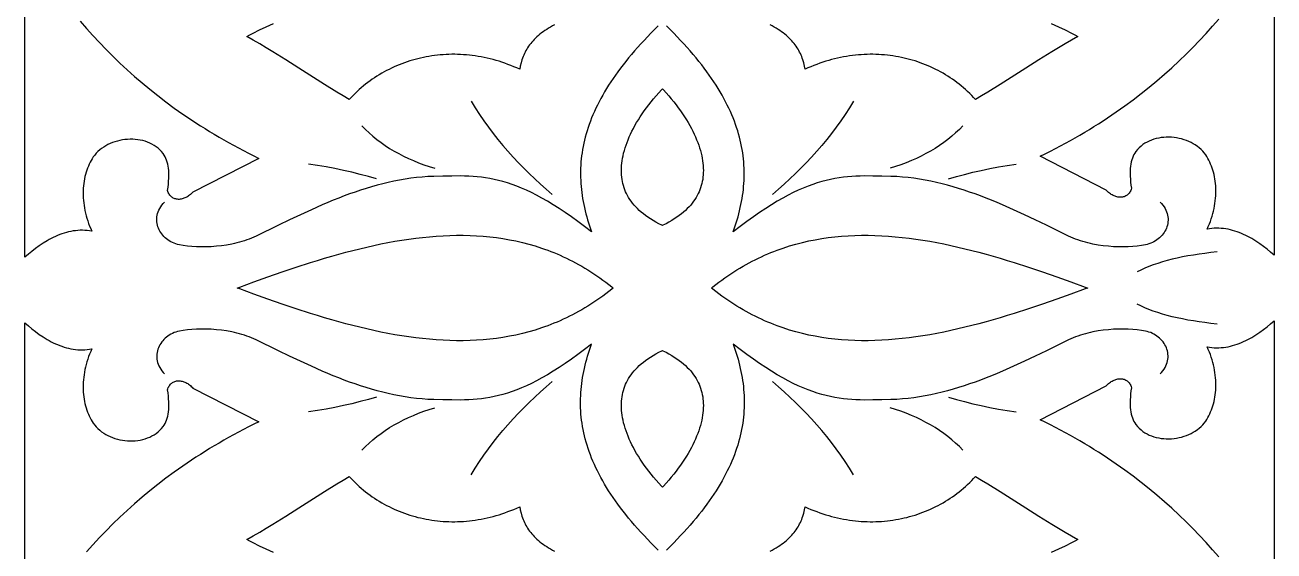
# Model space of a CAD drawing. Extents: x -332 to 348, y -263 to 352.
# Drawn here: x 233.8 to 288.5, y -80.4 to -57.4 of the extents above; entities that cross this region are included whole.
import ezdxf

# ---------------------------------------------------------------- set-up
doc = ezdxf.new("R2010")
doc.units = 0
doc.layers.add('LAYER_1', color=18, linetype='CONTINUOUS')
doc.layers.add('LAYER_2', color=174, linetype='CONTINUOUS')

msp = doc.modelspace()

# ---------------------------------------------------------------- linework, layer by layer
at = {"layer": 'LAYER_1'}
for points in [[(236.246, -57.235), (236.519, -57.549), (236.799, -57.86), (237.085, -58.167), (237.378, -58.471), (237.678, -58.772), (237.986, -59.068), (238.301, -59.361), (238.624, -59.65), (238.955, -59.936), (239.293, -60.217), (239.641, -60.494), (239.996, -60.766), (240.361, -61.035), (240.734, -61.299), (241.117, -61.558), (241.311, -61.686), (241.508, -61.813), (241.708, -61.938), (241.91, -62.063), (242.114, -62.186), (242.321, -62.308), (242.53, -62.428), (242.742, -62.548), (242.956, -62.666), (243.173, -62.783), (243.393, -62.898), (243.615, -63.013), (243.84, -63.126), (244.067, -63.237), (241.177, -64.714), (241.142, -64.751), (241.105, -64.787), (241.068, -64.82), (241.029, -64.851), (240.99, -64.879), (240.95, -64.905), (240.91, -64.929), (240.869, -64.951), (240.828, -64.97), (240.786, -64.986), (240.745, -65), (240.703, -65.011), (240.662, -65.02), (240.621, -65.026), (240.58, -65.03), (240.54, -65.03), (240.5, -65.028), (240.461, -65.023), (240.424, -65.015), (240.387, -65.005), (240.351, -64.991), (240.317, -64.975), (240.284, -64.955), (240.252, -64.933), (240.222, -64.907), (240.194, -64.878), (240.167, -64.846), (240.143, -64.811), (240.121, -64.773), (240.101, -64.731), (240.083, -64.686), (240.067, -64.638), (240.088, -64.498), (240.104, -64.363), (240.116, -64.234), (240.124, -64.111), (240.127, -63.994), (240.125, -63.882), (240.119, -63.775), (240.109, -63.673), (240.095, -63.577), (240.076, -63.485), (240.052, -63.398), (240.025, -63.315), (239.993, -63.237), (239.957, -63.164), (239.916, -63.094), (239.871, -63.029), (239.803, -62.944), (239.729, -62.866), (239.65, -62.794), (239.565, -62.729), (239.477, -62.669), (239.384, -62.616), (239.288, -62.569), (239.188, -62.528), (239.085, -62.492), (238.98, -62.463), (238.872, -62.439), (238.763, -62.422), (238.653, -62.41), (238.541, -62.403), (238.429, -62.402), (238.317, -62.407), (238.205, -62.417), (238.094, -62.433), (237.984, -62.453), (237.875, -62.479), (237.767, -62.51), (237.662, -62.547), (237.56, -62.588), (237.46, -62.634), (237.364, -62.685), (237.272, -62.741), (237.183, -62.802), (237.1, -62.868), (237.021, -62.938), (236.947, -63.013), (236.879, -63.092), (236.817, -63.176), (236.769, -63.251), (236.723, -63.328), (236.679, -63.408), (236.639, -63.49), (236.601, -63.575), (236.565, -63.663), (236.533, -63.752), (236.503, -63.844), (236.477, -63.937), (236.453, -64.033), (236.432, -64.131), (236.414, -64.23), (236.4, -64.33), (236.388, -64.433), (236.38, -64.537), (236.374, -64.642), (236.372, -64.748), (236.373, -64.856), (236.378, -64.964), (236.386, -65.074), (236.397, -65.184), (236.412, -65.295), (236.43, -65.407), (236.451, -65.519), (236.477, -65.632), (236.505, -65.745), (236.538, -65.859), (236.574, -65.972), (236.614, -66.086), (236.657, -66.2), (236.705, -66.313), (236.756, -66.426), (236.651, -66.409), (236.547, -66.396), (236.444, -66.388), (236.341, -66.384), (236.239, -66.385), (236.137, -66.391), (236.036, -66.401), (235.935, -66.414), (235.835, -66.432), (235.736, -66.454), (235.638, -66.479), (235.541, -66.507), (235.444, -66.539), (235.349, -66.574), (235.254, -66.612), (235.16, -66.653), (235.067, -66.696), (234.976, -66.742), (234.885, -66.79), (234.796, -66.841), (234.621, -66.948), (234.451, -67.061), (234.286, -67.181), (234.127, -67.305), (233.974, -67.432), (233.827, -67.56), (233.827, -53.941)], [(288.5, -53.85), (288.5, -67.47), (288.353, -67.341), (288.2, -67.214), (288.041, -67.09), (287.876, -66.971), (287.706, -66.857), (287.531, -66.75), (287.442, -66.7), (287.351, -66.652), (287.26, -66.606), (287.167, -66.562), (287.073, -66.521), (286.978, -66.484), (286.883, -66.449), (286.786, -66.417), (286.689, -66.388), (286.591, -66.363), (286.491, -66.342), (286.392, -66.324), (286.291, -66.31), (286.19, -66.3), (286.088, -66.295), (285.986, -66.294), (285.883, -66.297), (285.779, -66.305), (285.676, -66.318), (285.571, -66.336), (285.622, -66.223), (285.67, -66.109), (285.713, -65.996), (285.753, -65.882), (285.789, -65.768), (285.822, -65.655), (285.85, -65.542), (285.876, -65.429), (285.897, -65.317), (285.915, -65.205), (285.93, -65.094), (285.941, -64.983), (285.949, -64.874), (285.954, -64.765), (285.955, -64.658), (285.953, -64.551), (285.947, -64.446), (285.939, -64.342), (285.927, -64.24), (285.913, -64.139), (285.895, -64.04), (285.874, -63.943), (285.85, -63.847), (285.824, -63.753), (285.794, -63.662), (285.762, -63.572), (285.726, -63.485), (285.688, -63.4), (285.648, -63.317), (285.604, -63.237), (285.558, -63.16), (285.51, -63.085), (285.448, -63.002), (285.38, -62.922), (285.306, -62.848), (285.227, -62.777), (285.144, -62.712), (285.055, -62.651), (284.963, -62.595), (284.867, -62.544), (284.767, -62.497), (284.665, -62.456), (284.56, -62.42), (284.452, -62.389), (284.343, -62.363), (284.233, -62.342), (284.122, -62.327), (284.01, -62.317), (283.897, -62.312), (283.785, -62.313), (283.674, -62.319), (283.564, -62.331), (283.454, -62.349), (283.347, -62.373), (283.242, -62.402), (283.139, -62.437), (283.039, -62.478), (282.943, -62.525), (282.85, -62.579), (282.762, -62.638), (282.678, -62.704), (282.598, -62.776), (282.524, -62.854), (282.456, -62.939), (282.411, -63.004), (282.37, -63.073), (282.334, -63.147), (282.302, -63.225), (282.275, -63.307), (282.251, -63.394), (282.232, -63.486), (282.218, -63.583), (282.208, -63.685), (282.202, -63.791), (282.2, -63.903), (282.203, -64.021), (282.211, -64.144), (282.223, -64.273), (282.239, -64.407), (282.259, -64.547), (282.244, -64.596), (282.226, -64.641), (282.206, -64.682), (282.184, -64.721), (282.16, -64.756), (282.133, -64.788), (282.105, -64.817), (282.075, -64.842), (282.043, -64.865), (282.01, -64.884), (281.976, -64.901), (281.94, -64.914), (281.903, -64.925), (281.865, -64.933), (281.827, -64.938), (281.787, -64.94), (281.747, -64.939), (281.706, -64.936), (281.665, -64.93), (281.624, -64.921), (281.582, -64.909), (281.541, -64.896), (281.499, -64.879), (281.458, -64.86), (281.417, -64.839), (281.377, -64.815), (281.337, -64.789), (281.297, -64.76), (281.259, -64.729), (281.221, -64.696), (281.185, -64.661), (281.15, -64.623), (278.26, -63.147), (278.487, -63.035), (278.712, -62.922), (278.934, -62.808), (279.154, -62.692), (279.371, -62.576), (279.585, -62.457), (279.797, -62.338), (280.006, -62.217), (280.213, -62.095), (280.417, -61.972), (280.619, -61.848), (280.819, -61.722), (281.016, -61.596), (281.21, -61.468), (281.593, -61.208), (281.966, -60.944), (282.331, -60.676), (282.686, -60.403), (283.034, -60.126), (283.372, -59.845), (283.703, -59.56), (284.026, -59.271), (284.341, -58.978), (284.649, -58.681), (284.949, -58.381), (285.242, -58.077), (285.528, -57.77), (285.808, -57.459), (286.081, -57.145)], [(257.009, -57.397), (256.918, -57.445), (256.83, -57.494), (256.745, -57.544), (256.663, -57.595), (256.585, -57.646), (256.51, -57.699), (256.437, -57.753), (256.368, -57.807), (256.302, -57.862), (256.238, -57.918), (256.178, -57.975), (256.12, -58.033), (256.065, -58.092), (256.013, -58.151), (255.963, -58.211), (255.916, -58.272), (255.871, -58.334), (255.829, -58.396), (255.79, -58.459), (255.753, -58.523), (255.719, -58.587), (255.686, -58.653), (255.656, -58.719), (255.629, -58.785), (255.603, -58.852), (255.58, -58.92), (255.54, -59.057), (255.508, -59.197), (255.484, -59.339), (255.355, -59.281), (255.225, -59.226), (255.096, -59.174), (254.967, -59.124), (254.837, -59.077), (254.707, -59.033), (254.577, -58.992), (254.447, -58.953), (254.317, -58.917), (254.187, -58.884), (254.057, -58.853), (253.927, -58.825), (253.797, -58.799), (253.667, -58.776), (253.537, -58.756), (253.408, -58.738), (253.279, -58.723), (253.15, -58.711), (253.021, -58.701), (252.893, -58.693), (252.765, -58.688), (252.637, -58.686), (252.51, -58.686), (252.383, -58.689), (252.256, -58.694), (252.13, -58.701), (252.005, -58.711), (251.88, -58.723), (251.756, -58.738), (251.632, -58.755), (251.509, -58.775), (251.387, -58.796), (251.266, -58.821), (251.145, -58.847), (251.025, -58.876), (250.905, -58.907), (250.787, -58.941), (250.669, -58.976), (250.553, -59.014), (250.437, -59.054), (250.322, -59.097), (250.208, -59.142), (250.096, -59.189), (249.984, -59.238), (249.873, -59.289), (249.764, -59.343), (249.655, -59.398), (249.548, -59.456), (249.442, -59.516), (249.337, -59.578), (249.234, -59.642), (249.132, -59.708), (249.031, -59.776), (248.931, -59.847), (248.833, -59.919), (248.736, -59.994), (248.641, -60.07), (248.547, -60.148), (248.455, -60.229), (248.364, -60.311), (248.275, -60.396), (248.188, -60.482), (248.102, -60.57), (248.018, -60.66), (247.752, -60.503), (247.483, -60.341), (246.935, -60.002), (245.814, -59.29), (245.245, -58.93), (244.674, -58.576), (244.389, -58.402), (244.103, -58.233), (243.819, -58.067), (243.536, -57.907), (243.676, -57.83), (243.815, -57.756), (244.094, -57.617), (244.387, -57.479), (244.705, -57.333)], [(278.749, -57.333), (279.068, -57.479), (279.36, -57.617), (279.639, -57.756), (279.778, -57.83), (279.919, -57.907), (279.635, -58.067), (279.351, -58.233), (279.066, -58.402), (278.78, -58.576), (278.209, -58.93), (277.64, -59.29), (276.519, -60.002), (275.972, -60.341), (275.702, -60.503), (275.437, -60.66), (275.352, -60.57), (275.266, -60.482), (275.179, -60.396), (275.09, -60.311), (274.999, -60.229), (274.907, -60.148), (274.813, -60.07), (274.718, -59.994), (274.621, -59.919), (274.523, -59.847), (274.424, -59.776), (274.323, -59.708), (274.22, -59.642), (274.117, -59.578), (274.012, -59.516), (273.906, -59.456), (273.799, -59.398), (273.691, -59.343), (273.581, -59.289), (273.47, -59.238), (273.359, -59.189), (273.246, -59.142), (273.132, -59.097), (273.017, -59.054), (272.902, -59.014), (272.785, -58.976), (272.667, -58.941), (272.549, -58.907), (272.43, -58.876), (272.31, -58.847), (272.189, -58.821), (272.067, -58.796), (271.945, -58.775), (271.822, -58.755), (271.698, -58.738), (271.574, -58.723), (271.449, -58.711), (271.324, -58.701), (271.198, -58.694), (271.072, -58.689), (270.945, -58.686), (270.817, -58.686), (270.69, -58.688), (270.562, -58.693), (270.433, -58.701), (270.305, -58.711), (270.176, -58.723), (270.046, -58.738), (269.917, -58.756), (269.787, -58.776), (269.657, -58.799), (269.528, -58.825), (269.398, -58.853), (269.268, -58.884), (269.137, -58.917), (269.007, -58.953), (268.877, -58.992), (268.747, -59.033), (268.618, -59.077), (268.488, -59.124), (268.358, -59.174), (268.229, -59.226), (268.1, -59.281), (267.971, -59.339), (267.946, -59.197), (267.914, -59.057), (267.874, -58.92), (267.851, -58.852), (267.826, -58.785), (267.798, -58.719), (267.768, -58.653), (267.736, -58.587), (267.701, -58.523), (267.664, -58.459), (267.625, -58.396), (267.583, -58.334), (267.539, -58.272), (267.491, -58.211), (267.442, -58.151), (267.39, -58.092), (267.334, -58.033), (267.277, -57.975), (267.216, -57.918), (267.153, -57.862), (267.086, -57.807), (267.017, -57.753), (266.945, -57.699), (266.869, -57.646), (266.791, -57.595), (266.709, -57.544), (266.625, -57.494), (266.537, -57.445), (266.445, -57.397)], [(233.827, -84.058), (233.827, -70.438), (233.974, -70.567), (234.127, -70.694), (234.286, -70.818), (234.451, -70.938), (234.621, -71.051), (234.796, -71.158), (234.885, -71.209), (234.976, -71.257), (235.067, -71.303), (235.16, -71.346), (235.254, -71.387), (235.349, -71.425), (235.444, -71.46), (235.541, -71.492), (235.638, -71.52), (235.736, -71.545), (235.835, -71.567), (235.935, -71.584), (236.036, -71.598), (236.137, -71.608), (236.239, -71.614), (236.341, -71.615), (236.444, -71.611), (236.547, -71.603), (236.651, -71.59), (236.756, -71.572), (236.705, -71.686), (236.657, -71.799), (236.614, -71.913), (236.574, -72.026), (236.538, -72.14), (236.505, -72.254), (236.477, -72.367), (236.451, -72.479), (236.43, -72.592), (236.412, -72.704), (236.397, -72.815), (236.386, -72.925), (236.378, -73.035), (236.373, -73.143), (236.372, -73.251), (236.374, -73.357), (236.38, -73.462), (236.388, -73.566), (236.4, -73.668), (236.414, -73.769), (236.432, -73.868), (236.453, -73.966), (236.477, -74.061), (236.503, -74.155), (236.533, -74.247), (236.565, -74.336), (236.601, -74.423), (236.639, -74.508), (236.679, -74.591), (236.723, -74.671), (236.769, -74.748), (236.817, -74.823), (236.879, -74.907), (236.947, -74.986), (237.021, -75.061), (237.1, -75.131), (237.183, -75.197), (237.272, -75.257), (237.364, -75.313), (237.46, -75.365), (237.56, -75.411), (237.662, -75.452), (237.767, -75.488), (237.875, -75.52), (237.984, -75.546), (238.094, -75.566), (238.205, -75.582), (238.317, -75.592), (238.429, -75.596), (238.541, -75.596), (238.653, -75.589), (238.763, -75.577), (238.872, -75.559), (238.98, -75.536), (239.085, -75.507), (239.188, -75.471), (239.288, -75.43), (239.384, -75.383), (239.477, -75.33), (239.565, -75.27), (239.65, -75.205), (239.729, -75.133), (239.803, -75.055), (239.871, -74.97), (239.916, -74.905), (239.957, -74.835), (239.993, -74.762), (240.025, -74.684), (240.052, -74.601), (240.076, -74.514), (240.095, -74.422), (240.109, -74.326), (240.119, -74.224), (240.125, -74.117), (240.127, -74.005), (240.124, -73.887), (240.116, -73.764), (240.104, -73.636), (240.088, -73.501), (240.067, -73.361), (240.083, -73.313), (240.101, -73.268), (240.121, -73.226), (240.143, -73.188), (240.167, -73.153), (240.194, -73.121), (240.222, -73.092), (240.252, -73.066), (240.284, -73.044), (240.317, -73.024), (240.351, -73.008), (240.387, -72.994), (240.424, -72.983), (240.461, -72.976), (240.5, -72.971), (240.54, -72.969), (240.58, -72.969), (240.621, -72.973), (240.662, -72.979), (240.703, -72.988), (240.745, -72.999), (240.786, -73.013), (240.828, -73.029), (240.869, -73.048), (240.91, -73.07), (240.95, -73.094), (240.99, -73.12), (241.029, -73.148), (241.068, -73.179), (241.105, -73.212), (241.142, -73.248), (241.177, -73.285), (244.067, -74.762), (243.84, -74.873), (243.615, -74.986), (243.393, -75.1), (243.173, -75.216), (242.956, -75.333), (242.742, -75.451), (242.53, -75.57), (242.321, -75.691), (242.114, -75.813), (241.91, -75.936), (241.708, -76.061), (241.508, -76.186), (241.311, -76.313), (241.117, -76.441), (240.734, -76.7), (240.361, -76.964), (239.996, -77.232), (239.641, -77.505), (239.293, -77.782), (238.955, -78.063), (238.624, -78.348), (238.301, -78.638), (237.986, -78.93), (237.678, -79.227), (237.378, -79.528), (237.085, -79.831), (236.799, -80.139), (236.519, -80.45)], [(286.081, -80.673), (285.808, -80.359), (285.528, -80.048), (285.242, -79.741), (284.949, -79.437), (284.649, -79.137), (284.341, -78.84), (284.026, -78.547), (283.703, -78.258), (283.372, -77.973), (283.034, -77.692), (282.686, -77.415), (282.331, -77.142), (281.966, -76.874), (281.593, -76.61), (281.21, -76.35), (281.016, -76.222), (280.819, -76.096), (280.619, -75.97), (280.417, -75.846), (280.213, -75.723), (280.006, -75.601), (279.797, -75.48), (279.585, -75.361), (279.371, -75.242), (279.154, -75.125), (278.934, -75.01), (278.712, -74.896), (278.487, -74.783), (278.26, -74.671), (281.15, -73.195), (281.185, -73.157), (281.221, -73.122), (281.259, -73.089), (281.297, -73.058), (281.337, -73.029), (281.377, -73.003), (281.417, -72.979), (281.458, -72.958), (281.499, -72.939), (281.541, -72.922), (281.582, -72.908), (281.624, -72.897), (281.665, -72.888), (281.706, -72.882), (281.747, -72.879), (281.787, -72.878), (281.827, -72.88), (281.865, -72.885), (281.903, -72.893), (281.94, -72.904), (281.976, -72.917), (282.01, -72.934), (282.043, -72.953), (282.075, -72.976), (282.105, -73.001), (282.133, -73.03), (282.16, -73.062), (282.184, -73.097), (282.206, -73.136), (282.226, -73.177), (282.244, -73.222), (282.259, -73.27), (282.239, -73.411), (282.223, -73.545), (282.211, -73.674), (282.203, -73.797), (282.2, -73.914), (282.202, -74.027), (282.208, -74.133), (282.218, -74.235), (282.232, -74.332), (282.251, -74.424), (282.275, -74.511), (282.302, -74.593), (282.334, -74.671), (282.37, -74.745), (282.411, -74.814), (282.456, -74.879), (282.524, -74.964), (282.598, -75.042), (282.678, -75.114), (282.762, -75.18), (282.85, -75.239), (282.943, -75.293), (283.039, -75.34), (283.139, -75.381), (283.242, -75.416), (283.347, -75.445), (283.454, -75.469), (283.564, -75.487), (283.674, -75.499), (283.785, -75.505), (283.897, -75.506), (284.01, -75.501), (284.122, -75.491), (284.233, -75.476), (284.343, -75.455), (284.452, -75.429), (284.56, -75.398), (284.665, -75.362), (284.767, -75.32), (284.867, -75.274), (284.963, -75.223), (285.055, -75.167), (285.144, -75.106), (285.227, -75.041), (285.306, -74.97), (285.38, -74.896), (285.448, -74.816), (285.51, -74.732), (285.558, -74.658), (285.604, -74.58), (285.648, -74.5), (285.688, -74.418), (285.726, -74.333), (285.762, -74.246), (285.794, -74.156), (285.824, -74.065), (285.85, -73.971), (285.874, -73.875), (285.895, -73.778), (285.913, -73.679), (285.927, -73.578), (285.939, -73.476), (285.947, -73.372), (285.953, -73.267), (285.955, -73.16), (285.954, -73.053), (285.949, -72.944), (285.941, -72.835), (285.93, -72.724), (285.915, -72.613), (285.897, -72.501), (285.876, -72.389), (285.85, -72.276), (285.822, -72.163), (285.789, -72.05), (285.753, -71.936), (285.713, -71.822), (285.67, -71.709), (285.622, -71.595), (285.571, -71.482), (285.676, -71.5), (285.779, -71.513), (285.883, -71.521), (285.986, -71.524), (286.088, -71.523), (286.19, -71.518), (286.291, -71.508), (286.392, -71.494), (286.491, -71.476), (286.591, -71.455), (286.689, -71.43), (286.786, -71.401), (286.883, -71.369), (286.978, -71.334), (287.073, -71.296), (287.167, -71.256), (287.26, -71.212), (287.351, -71.166), (287.442, -71.118), (287.531, -71.068), (287.706, -70.961), (287.876, -70.847), (288.041, -70.728), (288.2, -70.604), (288.353, -70.477), (288.5, -70.348), (288.5, -83.968)], [(244.705, -80.485), (244.387, -80.339), (244.094, -80.201), (243.815, -80.062), (243.676, -79.988), (243.536, -79.911), (243.819, -79.75), (244.103, -79.585), (244.389, -79.415), (244.674, -79.242), (245.245, -78.888), (245.814, -78.528), (246.935, -77.816), (247.483, -77.477), (247.752, -77.315), (248.018, -77.158), (248.102, -77.248), (248.188, -77.336), (248.275, -77.422), (248.364, -77.507), (248.455, -77.589), (248.547, -77.669), (248.641, -77.748), (248.736, -77.824), (248.833, -77.899), (248.931, -77.971), (249.031, -78.041), (249.132, -78.11), (249.234, -78.176), (249.337, -78.24), (249.442, -78.302), (249.548, -78.362), (249.655, -78.42), (249.764, -78.475), (249.873, -78.529), (249.984, -78.58), (250.096, -78.629), (250.208, -78.676), (250.322, -78.721), (250.437, -78.763), (250.553, -78.804), (250.669, -78.842), (250.787, -78.877), (250.905, -78.911), (251.025, -78.942), (251.145, -78.971), (251.266, -78.997), (251.387, -79.022), (251.509, -79.043), (251.632, -79.063), (251.756, -79.08), (251.88, -79.095), (252.005, -79.107), (252.13, -79.117), (252.256, -79.124), (252.383, -79.129), (252.51, -79.132), (252.637, -79.132), (252.765, -79.129), (252.893, -79.124), (253.021, -79.117), (253.15, -79.107), (253.279, -79.095), (253.408, -79.079), (253.537, -79.062), (253.667, -79.042), (253.797, -79.019), (253.927, -78.993), (254.057, -78.965), (254.187, -78.934), (254.317, -78.901), (254.447, -78.865), (254.577, -78.826), (254.707, -78.785), (254.837, -78.741), (254.967, -78.694), (255.096, -78.644), (255.225, -78.592), (255.355, -78.537), (255.484, -78.479), (255.508, -78.621), (255.54, -78.76), (255.58, -78.898), (255.603, -78.966), (255.629, -79.033), (255.656, -79.099), (255.686, -79.165), (255.719, -79.23), (255.753, -79.295), (255.79, -79.359), (255.829, -79.422), (255.871, -79.484), (255.916, -79.546), (255.963, -79.607), (256.013, -79.667), (256.065, -79.726), (256.12, -79.785), (256.178, -79.843), (256.238, -79.9), (256.302, -79.956), (256.368, -80.011), (256.437, -80.065), (256.51, -80.119), (256.585, -80.172), (256.663, -80.223), (256.745, -80.274), (256.83, -80.324), (256.918, -80.373), (257.009, -80.421)], [(266.445, -80.421), (266.537, -80.373), (266.625, -80.324), (266.709, -80.274), (266.791, -80.223), (266.869, -80.172), (266.945, -80.119), (267.017, -80.065), (267.086, -80.011), (267.153, -79.956), (267.216, -79.9), (267.277, -79.843), (267.334, -79.785), (267.39, -79.726), (267.442, -79.667), (267.491, -79.607), (267.539, -79.546), (267.583, -79.484), (267.625, -79.422), (267.664, -79.359), (267.701, -79.295), (267.736, -79.23), (267.768, -79.165), (267.798, -79.099), (267.826, -79.033), (267.851, -78.966), (267.874, -78.898), (267.914, -78.76), (267.946, -78.621), (267.971, -78.479), (268.1, -78.537), (268.229, -78.592), (268.358, -78.644), (268.488, -78.694), (268.618, -78.741), (268.747, -78.785), (268.877, -78.826), (269.007, -78.865), (269.137, -78.901), (269.268, -78.934), (269.398, -78.965), (269.528, -78.993), (269.657, -79.019), (269.787, -79.042), (269.917, -79.062), (270.046, -79.079), (270.176, -79.095), (270.305, -79.107), (270.433, -79.117), (270.562, -79.124), (270.69, -79.129), (270.817, -79.132), (270.945, -79.132), (271.072, -79.129), (271.198, -79.124), (271.324, -79.117), (271.449, -79.107), (271.574, -79.095), (271.698, -79.08), (271.822, -79.063), (271.945, -79.043), (272.067, -79.022), (272.189, -78.997), (272.31, -78.971), (272.43, -78.942), (272.549, -78.911), (272.667, -78.877), (272.785, -78.842), (272.902, -78.804), (273.017, -78.763), (273.132, -78.721), (273.246, -78.676), (273.359, -78.629), (273.47, -78.58), (273.581, -78.529), (273.691, -78.475), (273.799, -78.42), (273.906, -78.362), (274.012, -78.302), (274.117, -78.24), (274.22, -78.176), (274.323, -78.11), (274.424, -78.041), (274.523, -77.971), (274.621, -77.899), (274.718, -77.824), (274.813, -77.748), (274.907, -77.669), (274.999, -77.589), (275.09, -77.507), (275.179, -77.422), (275.266, -77.336), (275.352, -77.248), (275.437, -77.158), (275.702, -77.315), (275.972, -77.477), (276.519, -77.816), (277.64, -78.528), (278.209, -78.888), (278.78, -79.242), (279.066, -79.415), (279.351, -79.585), (279.635, -79.75), (279.919, -79.911), (279.778, -79.988), (279.639, -80.062), (279.36, -80.201), (279.068, -80.339), (278.749, -80.485)]]:
    msp.add_lwpolyline(points, dxfattribs=at)
for points in [[(261.77, -60.242), (261.89, -60.374), (262.005, -60.505), (262.116, -60.636), (262.222, -60.767), (262.325, -60.898), (262.424, -61.029), (262.518, -61.159), (262.608, -61.288), (262.694, -61.417), (262.776, -61.546), (262.853, -61.674), (262.926, -61.801), (262.995, -61.927), (263.06, -62.052), (263.12, -62.176), (263.176, -62.299), (263.227, -62.421), (263.275, -62.541), (263.318, -62.66), (263.357, -62.778), (263.391, -62.894), (263.422, -63.009), (263.448, -63.122), (263.47, -63.233), (263.488, -63.342), (263.502, -63.45), (263.513, -63.556), (263.519, -63.66), (263.521, -63.763), (263.519, -63.863), (263.514, -63.962), (263.504, -64.059), (263.491, -64.155), (263.475, -64.249), (263.454, -64.341), (263.43, -64.432), (263.402, -64.521), (263.37, -64.609), (263.335, -64.696), (263.295, -64.782), (263.251, -64.867), (263.203, -64.951), (263.151, -65.034), (263.094, -65.116), (263.033, -65.198), (262.967, -65.278), (262.896, -65.358), (262.819, -65.437), (262.738, -65.515), (262.651, -65.592), (262.559, -65.668), (262.462, -65.743), (262.358, -65.817), (262.249, -65.89), (262.134, -65.961), (262.013, -66.03), (261.886, -66.098), (261.753, -66.164), (261.727, -66.176), (261.701, -66.164), (261.568, -66.098), (261.441, -66.03), (261.32, -65.961), (261.205, -65.89), (261.096, -65.817), (260.993, -65.743), (260.895, -65.668), (260.803, -65.592), (260.716, -65.515), (260.635, -65.437), (260.559, -65.358), (260.488, -65.278), (260.422, -65.198), (260.36, -65.116), (260.304, -65.034), (260.251, -64.951), (260.203, -64.867), (260.159, -64.782), (260.12, -64.696), (260.084, -64.609), (260.052, -64.521), (260.024, -64.432), (260, -64.341), (259.98, -64.249), (259.963, -64.155), (259.95, -64.059), (259.941, -63.962), (259.935, -63.863), (259.934, -63.763), (259.936, -63.66), (259.942, -63.556), (259.952, -63.45), (259.966, -63.342), (259.984, -63.233), (260.006, -63.122), (260.032, -63.009), (260.063, -62.894), (260.098, -62.778), (260.136, -62.66), (260.18, -62.541), (260.227, -62.421), (260.279, -62.299), (260.335, -62.176), (260.395, -62.052), (260.459, -61.927), (260.528, -61.801), (260.601, -61.674), (260.679, -61.546), (260.76, -61.417), (260.846, -61.288), (260.936, -61.159), (261.031, -61.029), (261.129, -60.898), (261.232, -60.767), (261.339, -60.636), (261.45, -60.505), (261.565, -60.374), (261.684, -60.242), (261.727, -60.196)], [(253.014, -66.603), (253.307, -66.609), (253.598, -66.623), (253.888, -66.643), (254.177, -66.67), (254.464, -66.704), (254.75, -66.746), (255.034, -66.795), (255.317, -66.852), (255.598, -66.916), (255.878, -66.989), (256.156, -67.07), (256.436, -67.16), (256.571, -67.207), (256.708, -67.257), (256.846, -67.309), (256.982, -67.363), (257.119, -67.42), (257.255, -67.479), (257.39, -67.54), (257.526, -67.604), (257.661, -67.67), (257.795, -67.738), (257.93, -67.809), (258.063, -67.882), (258.197, -67.958), (258.33, -68.036), (258.463, -68.116), (258.596, -68.2), (258.728, -68.286), (258.86, -68.374), (258.991, -68.465), (259.122, -68.559), (259.253, -68.655), (259.383, -68.754), (259.513, -68.856), (259.578, -68.909), (259.513, -68.961), (259.383, -69.063), (259.253, -69.163), (259.122, -69.259), (258.991, -69.353), (258.86, -69.444), (258.728, -69.532), (258.596, -69.618), (258.463, -69.701), (258.33, -69.782), (258.197, -69.86), (258.063, -69.936), (257.93, -70.009), (257.795, -70.08), (257.661, -70.148), (257.526, -70.214), (257.39, -70.278), (257.255, -70.339), (257.119, -70.398), (256.982, -70.454), (256.846, -70.509), (256.708, -70.561), (256.571, -70.611), (256.436, -70.658), (256.156, -70.748), (255.878, -70.829), (255.598, -70.902), (255.317, -70.966), (255.034, -71.023), (254.75, -71.072), (254.464, -71.114), (254.177, -71.148), (253.888, -71.175), (253.598, -71.195), (253.307, -71.209), (253.014, -71.215), (252.72, -71.215), (252.424, -71.209), (252.127, -71.197), (251.829, -71.178), (251.53, -71.154), (251.23, -71.124), (250.929, -71.089), (250.626, -71.048), (250.323, -71.002), (250.019, -70.951), (249.714, -70.896), (249.408, -70.836), (249.102, -70.771), (248.795, -70.702), (248.487, -70.629), (248.179, -70.552), (247.871, -70.472), (247.562, -70.388), (247.252, -70.3), (246.943, -70.21), (246.633, -70.117), (246.324, -70.021), (245.702, -69.821), (245.082, -69.612), (244.462, -69.397), (243.843, -69.176), (243.226, -68.951), (243.111, -68.909), (243.226, -68.867), (243.843, -68.642), (244.462, -68.421), (245.082, -68.206), (245.702, -67.997), (246.324, -67.797), (246.633, -67.701), (246.943, -67.608), (247.252, -67.518), (247.562, -67.43), (247.871, -67.346), (248.179, -67.266), (248.487, -67.189), (248.795, -67.116), (249.102, -67.047), (249.408, -66.982), (249.714, -66.922), (250.019, -66.866), (250.323, -66.816), (250.626, -66.77), (250.929, -66.729), (251.23, -66.694), (251.53, -66.664), (251.829, -66.64), (252.127, -66.621), (252.424, -66.609), (252.72, -66.603)], [(271.03, -66.609), (271.327, -66.621), (271.625, -66.64), (271.924, -66.664), (272.224, -66.694), (272.526, -66.729), (272.828, -66.77), (273.131, -66.816), (273.435, -66.866), (273.74, -66.922), (274.046, -66.982), (274.352, -67.047), (274.659, -67.116), (274.967, -67.189), (275.275, -67.266), (275.584, -67.346), (275.893, -67.43), (276.202, -67.518), (276.512, -67.608), (276.822, -67.701), (277.131, -67.797), (277.752, -67.997), (278.372, -68.206), (278.992, -68.421), (279.611, -68.642), (280.229, -68.867), (280.343, -68.909), (280.229, -68.951), (279.611, -69.176), (278.992, -69.397), (278.372, -69.612), (277.752, -69.821), (277.131, -70.021), (276.822, -70.117), (276.512, -70.21), (276.202, -70.3), (275.893, -70.388), (275.584, -70.472), (275.275, -70.552), (274.967, -70.629), (274.659, -70.702), (274.352, -70.771), (274.046, -70.836), (273.74, -70.896), (273.435, -70.951), (273.131, -71.002), (272.828, -71.048), (272.526, -71.089), (272.224, -71.124), (271.924, -71.154), (271.625, -71.178), (271.327, -71.197), (271.03, -71.209), (270.735, -71.215), (270.441, -71.215), (270.148, -71.209), (269.856, -71.195), (269.566, -71.175), (269.277, -71.148), (268.99, -71.114), (268.704, -71.072), (268.42, -71.023), (268.137, -70.966), (267.856, -70.902), (267.576, -70.829), (267.298, -70.748), (267.019, -70.658), (266.883, -70.611), (266.746, -70.561), (266.609, -70.509), (266.472, -70.454), (266.336, -70.398), (266.2, -70.339), (266.064, -70.278), (265.929, -70.214), (265.794, -70.148), (265.659, -70.08), (265.525, -70.009), (265.391, -69.936), (265.257, -69.86), (265.124, -69.782), (264.991, -69.701), (264.859, -69.618), (264.727, -69.532), (264.595, -69.444), (264.463, -69.353), (264.332, -69.259), (264.201, -69.163), (264.071, -69.063), (263.941, -68.961), (263.876, -68.909), (263.941, -68.856), (264.071, -68.754), (264.201, -68.655), (264.332, -68.559), (264.463, -68.465), (264.595, -68.374), (264.727, -68.286), (264.859, -68.2), (264.991, -68.116), (265.124, -68.036), (265.257, -67.958), (265.391, -67.882), (265.525, -67.809), (265.659, -67.738), (265.794, -67.67), (265.929, -67.604), (266.064, -67.54), (266.2, -67.479), (266.336, -67.42), (266.472, -67.363), (266.609, -67.309), (266.746, -67.257), (266.883, -67.207), (267.019, -67.16), (267.298, -67.07), (267.576, -66.989), (267.856, -66.916), (268.137, -66.852), (268.42, -66.795), (268.704, -66.746), (268.99, -66.704), (269.277, -66.67), (269.566, -66.643), (269.856, -66.623), (270.148, -66.609), (270.441, -66.603), (270.735, -66.603)], [(261.753, -71.654), (261.886, -71.72), (262.013, -71.788), (262.134, -71.857), (262.249, -71.928), (262.358, -72.001), (262.462, -72.075), (262.559, -72.15), (262.651, -72.226), (262.738, -72.303), (262.819, -72.381), (262.896, -72.46), (262.967, -72.54), (263.033, -72.62), (263.094, -72.702), (263.151, -72.784), (263.203, -72.867), (263.251, -72.951), (263.295, -73.036), (263.335, -73.122), (263.37, -73.209), (263.402, -73.297), (263.43, -73.386), (263.454, -73.477), (263.475, -73.569), (263.491, -73.663), (263.504, -73.759), (263.514, -73.856), (263.519, -73.954), (263.521, -74.055), (263.519, -74.157), (263.513, -74.262), (263.502, -74.368), (263.488, -74.475), (263.47, -74.585), (263.448, -74.696), (263.422, -74.809), (263.391, -74.924), (263.357, -75.04), (263.318, -75.158), (263.275, -75.277), (263.227, -75.397), (263.176, -75.519), (263.12, -75.642), (263.06, -75.766), (262.995, -75.891), (262.926, -76.017), (262.853, -76.144), (262.776, -76.272), (262.694, -76.4), (262.608, -76.53), (262.518, -76.659), (262.424, -76.789), (262.325, -76.92), (262.222, -77.051), (262.116, -77.182), (262.005, -77.313), (261.89, -77.444), (261.77, -77.576), (261.727, -77.622), (261.684, -77.576), (261.565, -77.444), (261.45, -77.313), (261.339, -77.182), (261.232, -77.051), (261.129, -76.92), (261.031, -76.789), (260.936, -76.659), (260.846, -76.53), (260.76, -76.4), (260.679, -76.272), (260.601, -76.144), (260.528, -76.017), (260.459, -75.891), (260.395, -75.766), (260.335, -75.642), (260.279, -75.519), (260.227, -75.397), (260.18, -75.277), (260.136, -75.158), (260.098, -75.04), (260.063, -74.924), (260.032, -74.809), (260.006, -74.696), (259.984, -74.585), (259.966, -74.475), (259.952, -74.368), (259.942, -74.262), (259.936, -74.157), (259.934, -74.055), (259.935, -73.954), (259.941, -73.856), (259.95, -73.759), (259.963, -73.663), (259.98, -73.569), (260, -73.477), (260.024, -73.386), (260.052, -73.297), (260.084, -73.209), (260.12, -73.122), (260.159, -73.036), (260.203, -72.951), (260.251, -72.867), (260.304, -72.784), (260.36, -72.702), (260.422, -72.62), (260.488, -72.54), (260.559, -72.46), (260.635, -72.381), (260.716, -72.303), (260.803, -72.226), (260.895, -72.15), (260.993, -72.075), (261.096, -72.001), (261.205, -71.928), (261.32, -71.857), (261.441, -71.788), (261.568, -71.72), (261.701, -71.654), (261.727, -71.642)]]:
    msp.add_lwpolyline(points, close=True, dxfattribs=at)
at = {"layer": 'LAYER_2'}
for points in [[(261.547, -57.444), (261.385, -57.603), (261.228, -57.761), (261.075, -57.919), (260.927, -58.075), (260.783, -58.231), (260.643, -58.386), (260.507, -58.54), (260.376, -58.693), (260.249, -58.845), (260.125, -58.997), (260.006, -59.148), (259.891, -59.298), (259.781, -59.447), (259.674, -59.596), (259.571, -59.744), (259.472, -59.891), (259.376, -60.038), (259.285, -60.184), (259.198, -60.329), (259.114, -60.474), (259.034, -60.618), (258.957, -60.762), (258.885, -60.905), (258.816, -61.047), (258.75, -61.189), (258.689, -61.33), (258.63, -61.471), (258.576, -61.611), (258.524, -61.751), (258.476, -61.89), (258.432, -62.029), (258.391, -62.167), (258.353, -62.305), (258.318, -62.443), (258.287, -62.58), (258.259, -62.717), (258.234, -62.853), (258.212, -62.989), (258.193, -63.125), (258.178, -63.26), (258.165, -63.395), (258.155, -63.53), (258.149, -63.664), (258.145, -63.799), (258.144, -63.933), (258.146, -64.066), (258.151, -64.2), (258.159, -64.333), (258.169, -64.466), (258.182, -64.599), (258.198, -64.732), (258.216, -64.865), (258.237, -64.997), (258.261, -65.13), (258.287, -65.262), (258.315, -65.394), (258.347, -65.526), (258.38, -65.659), (258.416, -65.791), (258.454, -65.923), (258.538, -66.187), (258.63, -66.451), (258.325, -66.217), (258.03, -65.998), (257.745, -65.794), (257.47, -65.604), (257.205, -65.428), (256.948, -65.265), (256.699, -65.115), (256.458, -64.976), (256.224, -64.85), (255.997, -64.735), (255.776, -64.63), (255.561, -64.536), (255.352, -64.451), (255.147, -64.376), (254.946, -64.309), (254.749, -64.251), (254.556, -64.2), (254.365, -64.157), (254.177, -64.12), (253.991, -64.09), (253.806, -64.065), (253.622, -64.045), (253.438, -64.03), (253.254, -64.02), (253.07, -64.013), (252.884, -64.009), (252.508, -64.01), (252.122, -64.018), (251.721, -64.028), (251.468, -64.038), (251.216, -64.055), (250.965, -64.079), (250.716, -64.109), (250.468, -64.145), (250.221, -64.187), (249.975, -64.235), (249.73, -64.288), (249.486, -64.346), (249.243, -64.41), (249.001, -64.478), (248.759, -64.551), (248.518, -64.628), (248.277, -64.71), (248.037, -64.795), (247.797, -64.884), (247.558, -64.977), (247.318, -65.073), (247.079, -65.172), (246.84, -65.274), (246.362, -65.485), (245.882, -65.705), (245.402, -65.932), (244.92, -66.164), (243.946, -66.637), (243.847, -66.684), (243.745, -66.728), (243.641, -66.769), (243.536, -66.807), (243.43, -66.843), (243.322, -66.877), (243.212, -66.908), (243.102, -66.937), (242.991, -66.963), (242.879, -66.988), (242.654, -67.029), (242.429, -67.062), (242.204, -67.086), (241.98, -67.102), (241.761, -67.111), (241.545, -67.112), (241.336, -67.107), (241.134, -67.095), (240.94, -67.076), (240.756, -67.052), (240.584, -67.022), (240.504, -67.004), (240.427, -66.982), (240.352, -66.954), (240.279, -66.923), (240.21, -66.888), (240.143, -66.849), (240.079, -66.806), (240.018, -66.76), (239.961, -66.711), (239.907, -66.659), (239.857, -66.604), (239.811, -66.546), (239.768, -66.486), (239.73, -66.424), (239.696, -66.36), (239.667, -66.294), (239.642, -66.226), (239.622, -66.157), (239.607, -66.087), (239.597, -66.015), (239.593, -65.943), (239.594, -65.87), (239.6, -65.797), (239.613, -65.723), (239.631, -65.649), (239.655, -65.576), (239.686, -65.503), (239.723, -65.43), (239.767, -65.358), (239.817, -65.287), (239.874, -65.217), (239.939, -65.149)], [(283.516, -65.149), (283.58, -65.217), (283.637, -65.287), (283.688, -65.358), (283.731, -65.43), (283.768, -65.503), (283.799, -65.576), (283.823, -65.649), (283.842, -65.723), (283.854, -65.797), (283.861, -65.87), (283.861, -65.943), (283.857, -66.015), (283.847, -66.087), (283.832, -66.157), (283.812, -66.226), (283.787, -66.294), (283.758, -66.36), (283.724, -66.424), (283.686, -66.486), (283.644, -66.546), (283.597, -66.604), (283.547, -66.659), (283.493, -66.711), (283.436, -66.76), (283.375, -66.806), (283.311, -66.849), (283.245, -66.888), (283.175, -66.923), (283.102, -66.954), (283.027, -66.982), (282.95, -67.004), (282.87, -67.022), (282.698, -67.052), (282.514, -67.076), (282.321, -67.095), (282.119, -67.107), (281.909, -67.112), (281.694, -67.111), (281.474, -67.102), (281.251, -67.086), (281.026, -67.062), (280.8, -67.029), (280.575, -66.988), (280.463, -66.963), (280.352, -66.937), (280.242, -66.908), (280.133, -66.877), (280.025, -66.843), (279.918, -66.807), (279.813, -66.769), (279.709, -66.728), (279.608, -66.684), (279.508, -66.637), (278.535, -66.164), (278.052, -65.932), (277.572, -65.705), (277.093, -65.485), (276.614, -65.274), (276.375, -65.172), (276.136, -65.073), (275.897, -64.977), (275.657, -64.884), (275.417, -64.795), (275.177, -64.71), (274.937, -64.628), (274.696, -64.551), (274.454, -64.478), (274.211, -64.41), (273.968, -64.346), (273.724, -64.288), (273.479, -64.235), (273.233, -64.187), (272.987, -64.145), (272.738, -64.109), (272.489, -64.079), (272.238, -64.055), (271.986, -64.038), (271.733, -64.028), (271.333, -64.018), (270.946, -64.01), (270.57, -64.009), (270.385, -64.013), (270.2, -64.02), (270.016, -64.03), (269.833, -64.045), (269.649, -64.065), (269.464, -64.09), (269.277, -64.12), (269.089, -64.157), (268.898, -64.2), (268.705, -64.251), (268.508, -64.309), (268.308, -64.376), (268.103, -64.451), (267.893, -64.536), (267.678, -64.63), (267.457, -64.735), (267.23, -64.85), (266.996, -64.976), (266.755, -65.115), (266.507, -65.265), (266.25, -65.428), (265.984, -65.604), (265.709, -65.794), (265.425, -65.998), (265.13, -66.217), (264.824, -66.451), (264.917, -66.187), (265, -65.923), (265.038, -65.791), (265.074, -65.659), (265.108, -65.526), (265.139, -65.394), (265.167, -65.262), (265.194, -65.13), (265.217, -64.997), (265.238, -64.865), (265.257, -64.732), (265.272, -64.599), (265.285, -64.466), (265.296, -64.333), (265.303, -64.2), (265.308, -64.066), (265.31, -63.933), (265.309, -63.799), (265.306, -63.664), (265.299, -63.53), (265.289, -63.395), (265.277, -63.26), (265.261, -63.125), (265.242, -62.989), (265.221, -62.853), (265.196, -62.717), (265.168, -62.58), (265.136, -62.443), (265.102, -62.305), (265.064, -62.167), (265.023, -62.029), (264.978, -61.89), (264.93, -61.751), (264.879, -61.611), (264.824, -61.471), (264.766, -61.33), (264.704, -61.189), (264.638, -61.047), (264.569, -60.905), (264.497, -60.762), (264.421, -60.618), (264.341, -60.474), (264.257, -60.329), (264.169, -60.184), (264.078, -60.038), (263.983, -59.891), (263.884, -59.744), (263.781, -59.596), (263.674, -59.447), (263.563, -59.298), (263.448, -59.148), (263.329, -58.997), (263.206, -58.845), (263.078, -58.693), (262.947, -58.54), (262.811, -58.386), (262.672, -58.231), (262.527, -58.075), (262.379, -57.919), (262.226, -57.761), (262.069, -57.603), (261.907, -57.444)], [(253.357, -60.736), (253.446, -60.885), (253.537, -61.031), (253.723, -61.32), (253.916, -61.602), (254.115, -61.879), (254.32, -62.15), (254.531, -62.415), (254.747, -62.675), (254.969, -62.93), (255.195, -63.18), (255.426, -63.426), (255.662, -63.667), (255.902, -63.904), (256.146, -64.137), (256.394, -64.366), (256.645, -64.592), (256.9, -64.815)], [(270.098, -60.736), (270.009, -60.885), (269.918, -61.031), (269.731, -61.32), (269.538, -61.602), (269.339, -61.879), (269.134, -62.15), (268.923, -62.415), (268.707, -62.675), (268.486, -62.93), (268.259, -63.18), (268.028, -63.426), (267.793, -63.667), (267.553, -63.904), (267.309, -64.137), (267.061, -64.366), (266.809, -64.592), (266.554, -64.815)], [(248.568, -61.818), (248.726, -61.974), (248.889, -62.125), (249.058, -62.271), (249.232, -62.411), (249.412, -62.546), (249.598, -62.675), (249.789, -62.799), (249.986, -62.918), (250.188, -63.031), (250.396, -63.139), (250.609, -63.241), (250.828, -63.338), (251.053, -63.429), (251.283, -63.516), (251.519, -63.596), (251.76, -63.672)], [(274.886, -61.818), (274.728, -61.974), (274.565, -62.125), (274.396, -62.271), (274.222, -62.411), (274.042, -62.546), (273.856, -62.675), (273.665, -62.799), (273.469, -62.918), (273.266, -63.031), (273.058, -63.139), (272.845, -63.241), (272.626, -63.338), (272.401, -63.429), (272.171, -63.516), (271.935, -63.596), (271.694, -63.672)], [(249.207, -64.135), (248.857, -64.034), (248.501, -63.938), (248.138, -63.848), (247.77, -63.764), (247.396, -63.686), (247.016, -63.614), (246.63, -63.547), (246.238, -63.486)], [(274.248, -64.135), (274.598, -64.034), (274.954, -63.938), (275.316, -63.848), (275.684, -63.764), (276.058, -63.686), (276.438, -63.614), (276.824, -63.547), (277.216, -63.486)], [(286.005, -67.333), (285.738, -67.362), (285.477, -67.394), (285.222, -67.428), (284.973, -67.466), (284.73, -67.508), (284.493, -67.552), (284.263, -67.601), (284.04, -67.653), (283.823, -67.708), (283.613, -67.767), (283.41, -67.83), (283.214, -67.898), (283.025, -67.969), (282.844, -68.044), (282.67, -68.123), (282.503, -68.207)], [(286.005, -70.484), (285.738, -70.456), (285.477, -70.424), (285.222, -70.39), (284.973, -70.352), (284.73, -70.31), (284.493, -70.265), (284.263, -70.217), (284.04, -70.165), (283.823, -70.11), (283.613, -70.051), (283.41, -69.987), (283.214, -69.92), (283.025, -69.849), (282.844, -69.774), (282.67, -69.695), (282.503, -69.611)], [(261.547, -80.374), (261.385, -80.215), (261.228, -80.057), (261.075, -79.899), (260.927, -79.743), (260.783, -79.587), (260.643, -79.432), (260.507, -79.278), (260.376, -79.125), (260.249, -78.973), (260.125, -78.821), (260.006, -78.67), (259.891, -78.52), (259.781, -78.37), (259.674, -78.222), (259.571, -78.074), (259.472, -77.926), (259.376, -77.78), (259.285, -77.634), (259.198, -77.489), (259.114, -77.344), (259.034, -77.2), (258.957, -77.056), (258.885, -76.913), (258.816, -76.771), (258.75, -76.629), (258.689, -76.488), (258.63, -76.347), (258.576, -76.207), (258.524, -76.067), (258.476, -75.928), (258.432, -75.789), (258.391, -75.651), (258.353, -75.513), (258.318, -75.375), (258.287, -75.238), (258.259, -75.101), (258.234, -74.965), (258.212, -74.829), (258.193, -74.693), (258.178, -74.558), (258.165, -74.423), (258.155, -74.288), (258.149, -74.154), (258.145, -74.019), (258.144, -73.885), (258.146, -73.752), (258.151, -73.618), (258.159, -73.485), (258.169, -73.352), (258.182, -73.219), (258.198, -73.086), (258.216, -72.953), (258.237, -72.821), (258.261, -72.688), (258.287, -72.556), (258.315, -72.424), (258.347, -72.291), (258.38, -72.159), (258.416, -72.027), (258.454, -71.895), (258.538, -71.631), (258.63, -71.367), (258.325, -71.601), (258.03, -71.82), (257.745, -72.024), (257.47, -72.214), (257.205, -72.39), (256.948, -72.553), (256.699, -72.703), (256.458, -72.841), (256.224, -72.968), (255.997, -73.083), (255.776, -73.188), (255.561, -73.282), (255.352, -73.367), (255.147, -73.442), (254.946, -73.509), (254.749, -73.567), (254.556, -73.618), (254.365, -73.661), (254.177, -73.698), (253.991, -73.728), (253.806, -73.753), (253.622, -73.773), (253.438, -73.788), (253.254, -73.798), (253.07, -73.805), (252.884, -73.809), (252.508, -73.808), (252.122, -73.8), (251.721, -73.79), (251.468, -73.78), (251.216, -73.762), (250.965, -73.739), (250.716, -73.709), (250.468, -73.673), (250.221, -73.631), (249.975, -73.583), (249.73, -73.53), (249.486, -73.472), (249.243, -73.408), (249.001, -73.34), (248.759, -73.267), (248.518, -73.19), (248.277, -73.108), (248.037, -73.023), (247.797, -72.934), (247.558, -72.841), (247.318, -72.745), (247.079, -72.646), (246.84, -72.544), (246.362, -72.333), (245.882, -72.113), (245.402, -71.886), (244.92, -71.654), (243.946, -71.181), (243.847, -71.134), (243.745, -71.09), (243.641, -71.049), (243.536, -71.011), (243.43, -70.974), (243.322, -70.941), (243.212, -70.91), (243.102, -70.881), (242.991, -70.855), (242.879, -70.83), (242.654, -70.789), (242.429, -70.756), (242.204, -70.732), (241.98, -70.716), (241.761, -70.707), (241.545, -70.705), (241.336, -70.711), (241.134, -70.723), (240.94, -70.742), (240.756, -70.766), (240.584, -70.796), (240.504, -70.814), (240.427, -70.836), (240.352, -70.863), (240.279, -70.895), (240.21, -70.93), (240.143, -70.969), (240.079, -71.011), (240.018, -71.057), (239.961, -71.107), (239.907, -71.159), (239.857, -71.214), (239.811, -71.271), (239.768, -71.332), (239.73, -71.394), (239.696, -71.458), (239.667, -71.524), (239.642, -71.592), (239.622, -71.661), (239.607, -71.731), (239.597, -71.803), (239.593, -71.875), (239.594, -71.948), (239.6, -72.021), (239.613, -72.095), (239.631, -72.168), (239.655, -72.242), (239.686, -72.315), (239.723, -72.388), (239.767, -72.46), (239.817, -72.531), (239.874, -72.6), (239.939, -72.669)], [(283.516, -72.669), (283.58, -72.6), (283.637, -72.531), (283.688, -72.46), (283.731, -72.388), (283.768, -72.315), (283.799, -72.242), (283.823, -72.168), (283.842, -72.095), (283.854, -72.021), (283.861, -71.948), (283.861, -71.875), (283.857, -71.803), (283.847, -71.731), (283.832, -71.661), (283.812, -71.592), (283.787, -71.524), (283.758, -71.458), (283.724, -71.394), (283.686, -71.332), (283.644, -71.271), (283.597, -71.214), (283.547, -71.159), (283.493, -71.107), (283.436, -71.057), (283.375, -71.011), (283.311, -70.969), (283.245, -70.93), (283.175, -70.895), (283.102, -70.863), (283.027, -70.836), (282.95, -70.814), (282.87, -70.796), (282.698, -70.766), (282.514, -70.742), (282.321, -70.723), (282.119, -70.711), (281.909, -70.705), (281.694, -70.707), (281.474, -70.716), (281.251, -70.732), (281.026, -70.756), (280.8, -70.789), (280.575, -70.83), (280.463, -70.855), (280.352, -70.881), (280.242, -70.91), (280.133, -70.941), (280.025, -70.974), (279.918, -71.011), (279.813, -71.049), (279.709, -71.09), (279.608, -71.134), (279.508, -71.181), (278.535, -71.654), (278.052, -71.886), (277.572, -72.113), (277.093, -72.333), (276.614, -72.544), (276.375, -72.646), (276.136, -72.745), (275.897, -72.841), (275.657, -72.934), (275.417, -73.023), (275.177, -73.108), (274.937, -73.19), (274.696, -73.267), (274.454, -73.34), (274.211, -73.408), (273.968, -73.472), (273.724, -73.53), (273.479, -73.583), (273.233, -73.631), (272.987, -73.673), (272.738, -73.709), (272.489, -73.739), (272.238, -73.762), (271.986, -73.78), (271.733, -73.79), (271.333, -73.8), (270.946, -73.808), (270.57, -73.809), (270.385, -73.805), (270.2, -73.798), (270.016, -73.788), (269.833, -73.773), (269.649, -73.753), (269.464, -73.728), (269.277, -73.698), (269.089, -73.661), (268.898, -73.618), (268.705, -73.567), (268.508, -73.509), (268.308, -73.442), (268.103, -73.367), (267.893, -73.282), (267.678, -73.188), (267.457, -73.083), (267.23, -72.968), (266.996, -72.841), (266.755, -72.703), (266.507, -72.553), (266.25, -72.39), (265.984, -72.214), (265.709, -72.024), (265.425, -71.82), (265.13, -71.601), (264.824, -71.367), (264.917, -71.631), (265, -71.895), (265.038, -72.027), (265.074, -72.159), (265.108, -72.291), (265.139, -72.424), (265.167, -72.556), (265.194, -72.688), (265.217, -72.821), (265.238, -72.953), (265.257, -73.086), (265.272, -73.219), (265.285, -73.352), (265.296, -73.485), (265.303, -73.618), (265.308, -73.752), (265.31, -73.885), (265.309, -74.019), (265.306, -74.154), (265.299, -74.288), (265.289, -74.423), (265.277, -74.558), (265.261, -74.693), (265.242, -74.829), (265.221, -74.965), (265.196, -75.101), (265.168, -75.238), (265.136, -75.375), (265.102, -75.513), (265.064, -75.651), (265.023, -75.789), (264.978, -75.928), (264.93, -76.067), (264.879, -76.207), (264.824, -76.347), (264.766, -76.488), (264.704, -76.629), (264.638, -76.771), (264.569, -76.913), (264.497, -77.056), (264.421, -77.2), (264.341, -77.344), (264.257, -77.489), (264.169, -77.634), (264.078, -77.78), (263.983, -77.926), (263.884, -78.074), (263.781, -78.222), (263.674, -78.37), (263.563, -78.52), (263.448, -78.67), (263.329, -78.821), (263.206, -78.973), (263.078, -79.125), (262.947, -79.278), (262.811, -79.432), (262.672, -79.587), (262.527, -79.743), (262.379, -79.899), (262.226, -80.057), (262.069, -80.215), (261.907, -80.374)], [(253.357, -77.082), (253.446, -76.933), (253.537, -76.787), (253.723, -76.498), (253.916, -76.215), (254.115, -75.939), (254.32, -75.668), (254.531, -75.403), (254.747, -75.143), (254.969, -74.888), (255.195, -74.638), (255.426, -74.392), (255.662, -74.151), (255.902, -73.914), (256.146, -73.681), (256.394, -73.451), (256.645, -73.226), (256.9, -73.003)], [(270.098, -77.082), (270.009, -76.933), (269.918, -76.787), (269.731, -76.498), (269.538, -76.215), (269.339, -75.939), (269.134, -75.668), (268.923, -75.403), (268.707, -75.143), (268.486, -74.888), (268.259, -74.638), (268.028, -74.392), (267.793, -74.151), (267.553, -73.914), (267.309, -73.681), (267.061, -73.451), (266.809, -73.226), (266.554, -73.003)], [(249.207, -73.683), (248.857, -73.784), (248.501, -73.88), (248.138, -73.97), (247.77, -74.054), (247.396, -74.132), (247.016, -74.204), (246.63, -74.271), (246.238, -74.332)], [(274.248, -73.683), (274.598, -73.784), (274.954, -73.88), (275.316, -73.97), (275.684, -74.054), (276.058, -74.132), (276.438, -74.204), (276.824, -74.271), (277.216, -74.332)], [(248.568, -76), (248.726, -75.844), (248.889, -75.693), (249.058, -75.547), (249.232, -75.407), (249.412, -75.272), (249.598, -75.143), (249.789, -75.019), (249.986, -74.9), (250.188, -74.787), (250.396, -74.679), (250.609, -74.577), (250.828, -74.48), (251.053, -74.388), (251.283, -74.302), (251.519, -74.221), (251.76, -74.146)], [(274.886, -76), (274.728, -75.844), (274.565, -75.693), (274.396, -75.547), (274.222, -75.407), (274.042, -75.272), (273.856, -75.143), (273.665, -75.019), (273.469, -74.9), (273.266, -74.787), (273.058, -74.679), (272.845, -74.577), (272.626, -74.48), (272.401, -74.388), (272.171, -74.302), (271.935, -74.221), (271.694, -74.146)]]:
    msp.add_lwpolyline(points, dxfattribs=at)

doc.saveas('drawing.dxf')
